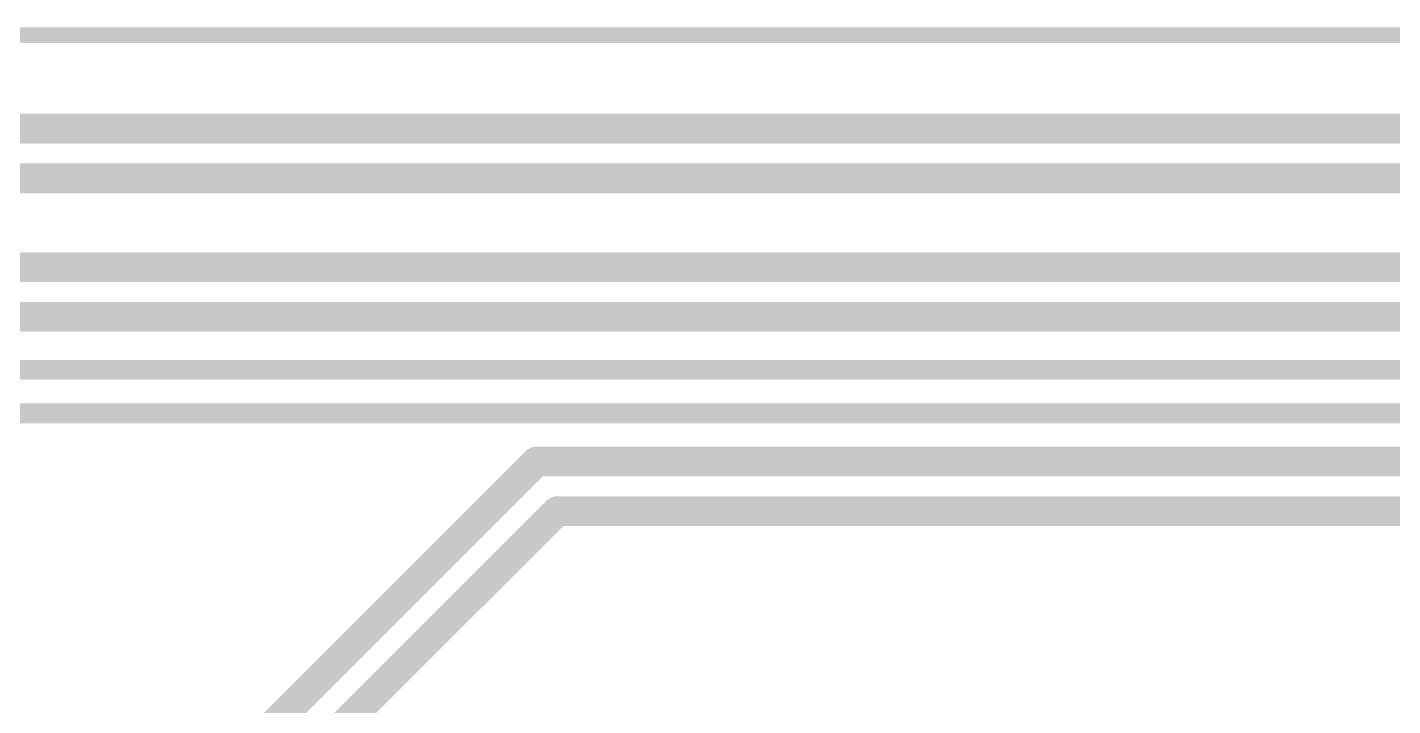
# Model space of a CAD drawing. Header units: inches. Extents: x 0 to 220, y -79 to 15.
# Drawn here: x 124.12 to 141.56, y -8.57 to 0.1 of the extents above; entities that cross this region are included whole.
import ezdxf

# ---------------------------------------------------------------- set-up
doc = ezdxf.new("R2010")
doc.units = ezdxf.units.IN
doc.layers.add('Mechanical 1- Top Assy', color=6, linetype='Continuous')
doc.layers.add('Top Layer- Top', color=1, linetype='Continuous')

msp = doc.modelspace()

# ---------------------------------------------------------------- linework, layer by layer
at = {"layer": 'Mechanical 1- Top Assy'}
msp.add_lwpolyline([(0, 0, 0.2, 0.2, 0), (220, 0, 0.2, 0.2, 0)], format="xyseb", dxfattribs=at)
at = {"layer": 'Top Layer- Top'}
for points in [[(44.268, -1.195, 0.381, 0.381, 0), (185.793, -1.195, 0.381, 0.381, 0)], [(44.531, -1.83, 0.381, 0.381, 0), (185.53, -1.83, 0.381, 0.381, 0)], [(61.602, -2.965, 0.381, 0.381, 0), (185.563, -2.965, 0.381, 0.381, 0)], [(61.865, -3.6, 0.381, 0.381, 0), (185.3, -3.6, 0.381, 0.381, 0)], [(97.363, -4.277, 0.254, 0.254, 0), (184.56, -4.277, 0.254, 0.254, 0)], [(103.209, -4.831, 0.254, 0.254, 0), (184.331, -4.831, 0.254, 0.254, 0)], [(127.082, -8.989, 0.381, 0.381, 0), (130.623, -5.448, 0.381, 0.381, 0)], [(130.623, -5.448, 0.381, 0.381, 0), (182.309, -5.448, 0.381, 0.381, 0)], [(127.717, -9.252, 0.381, 0.381, 0), (130.886, -6.083, 0.381, 0.381, 0)], [(130.886, -6.083, 0.381, 0.381, 0), (182.046, -6.083, 0.381, 0.381, 0)]]:
    msp.add_lwpolyline(points, format="xyseb", dxfattribs=at)
for points in [[(130.528, -5.448, 0.191, 0.191, 1), (130.718, -5.448, 0.191, 0.191, 1)], [(130.528, -5.448, 0.191, 0.191, 1), (130.718, -5.448, 0.191, 0.191, 1)], [(130.791, -6.083, 0.191, 0.191, 1), (130.981, -6.083, 0.191, 0.191, 1)], [(130.791, -6.083, 0.191, 0.191, 1), (130.981, -6.083, 0.191, 0.191, 1)]]:
    msp.add_lwpolyline(points, format="xyseb", close=True, dxfattribs=at)

doc.saveas('drawing.dxf')
